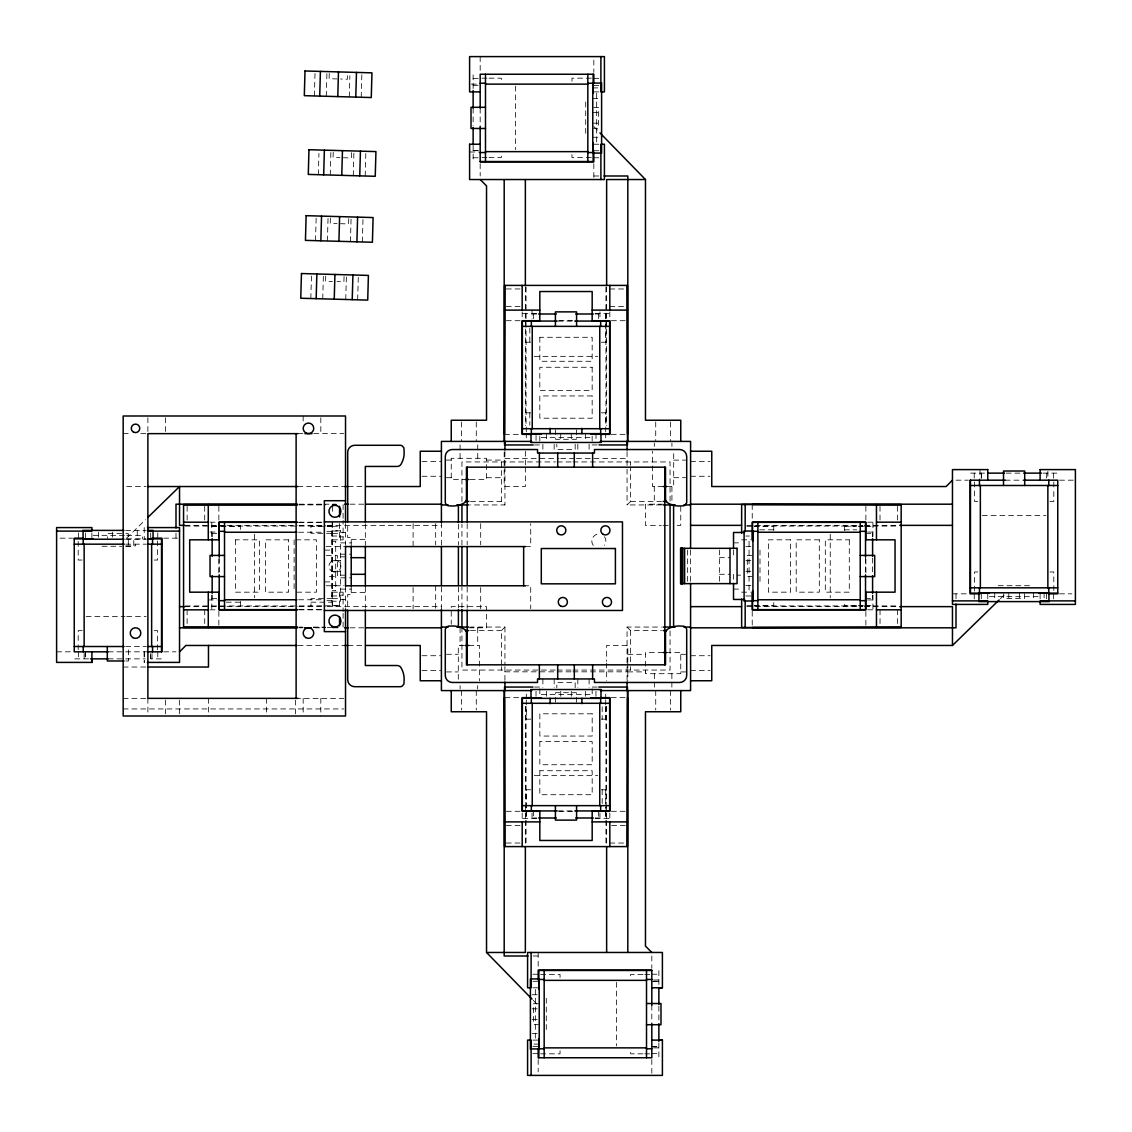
<?xml version="1.0" encoding="UTF-8"?>
<svg xmlns="http://www.w3.org/2000/svg" width="1132" height="1132" viewBox="0 0 1132 1132"><rect width="100%" height="100%" fill="white"/><g stroke="black" fill="none" stroke-linecap="round" stroke-linejoin="round"><path stroke-width="0.75" stroke-dasharray="5 3.75" d="M460.073 458.304L460.073 451.541M460.073 449.857L460.073 443.107M461.941 627.057L461.941 670.059L555.529 670.059M461.941 607.87L461.941 586.928M461.941 545.072L461.941 524.13M461.941 501.504L461.941 461.941L555.529 461.941M477.718 458.304L477.718 451.541M477.718 449.857L477.718 443.107M654.296 446.376L654.296 443.065M671.927 446.376L671.927 443.065M314.371 95.951L315.021 73.014M310.819 298.523L311.47 275.585M315.517 240.663L316.153 217.726M318.347 174.696L318.941 153.528M326.271 96.277L326.922 73.354M322.733 298.848L323.37 275.911M329.256 73.41L329.115 78.702L337.152 78.929M325.705 275.982L325.563 281.274L332.426 281.472M327.403 240.989L328.054 218.052M330.247 175.036L330.884 152.098M330.388 218.122L330.247 223.414L337.11 223.612M333.233 152.169L333.077 157.461L339.94 157.645M347.552 75.688L347.453 79.212L340.591 79.028M344.057 276.491L343.902 281.783L337.039 281.599M349.293 96.928L349.887 75.759M345.741 299.499L346.392 276.562M348.741 218.632L348.585 223.924L340.548 223.697M351.571 152.679L351.429 157.971L343.378 157.744M350.425 241.625L351.076 218.702M353.269 175.672L353.906 152.749M361.207 97.253L361.858 74.33M357.655 299.824L358.306 276.887M362.353 241.965L362.99 219.028M365.183 176.012L365.82 153.075M501.405 664.909L501.405 630.595L504.929 627.057L470.53 627.057M661.47 504.943L627.057 504.943L630.595 501.419L630.595 467.092M126.586 538.167L145.49 519.73M1000.377 598.743L1005.414 593.833M473.134 78.363L480.18 78.363M481.949 78.179L487.241 78.179M489.01 78.179L501.363 78.179L501.363 82.155M591.357 78.179L571.957 78.179L571.957 82.084M593.833 78.363L599.125 78.363M471.365 84.122L478.426 84.122M473.134 85.424L480.18 85.24M593.833 85.409L599.125 85.409M592.772 87.9L598.064 87.9M593.833 91.89L599.125 91.89M592.772 98.484L599.833 98.484M593.663 107.483L598.418 107.483L598.418 128.284L593.663 128.312M592.772 112.606L599.833 112.606M592.772 123.19L599.833 123.19M592.772 137.255L599.833 137.255M593.833 144.231L599.125 144.231M473.134 150.542L478.426 150.542M473.134 150.712L480.18 150.712M593.833 150.712L599.125 150.726M469.596 152.013L478.426 152.013M481.949 157.589L487.241 157.589M489.01 157.589L501.363 157.589L501.363 154.235M591.357 157.589L571.957 157.589L571.957 154.193M473.134 157.773L480.18 157.773M593.833 157.773L599.125 157.758M593.833 175.998L598.927 175.998M506.301 288.957L522.177 288.957M609.808 288.971L625.699 288.971M506.301 306.574L520.409 306.574M609.808 306.56L625.699 306.56M522.758 313.649L536.879 313.649M595.121 313.649L609.228 313.649M533.356 314.003L536.879 314.003M595.121 314.003L598.644 314.003M506.301 320.71L520.607 320.71M559.01 320.71L572.976 320.71M611.393 320.71L625.699 320.71M558.062 321.064L573.938 321.064M526.323 342.232L530.682 342.232M601.318 342.232L605.662 342.232L605.705 322.818M534.233 356.354L597.767 356.354M526.323 412.826L530.682 412.826M601.318 412.826L605.662 412.826L605.705 425.179M123.176 433.641L130.222 433.641M140.821 433.641L146.113 433.641M297.872 433.641L303.164 433.641M313.762 433.641L343.76 433.641M504.532 434.348L520.762 434.348M611.223 434.348L627.114 434.348M541.294 437.532L590.706 437.532M534.53 444.947L539.822 444.947M592.163 444.947L597.512 444.947M504.943 458.403L559.024 458.403M560.764 458.403L574.716 458.403M576.471 458.403L627.057 458.403M446.333 460.073L451.243 460.073M486.534 460.073L504.193 460.073M673.696 460.116L685.525 460.116M421.995 461.502L441.409 461.502M690.591 461.502L710.005 461.502M557.284 461.941L571.236 461.941M572.976 461.941L670.059 461.941L670.059 504.943M970.704 473.134L986.764 473.134M1006.164 473.134L1023.823 473.134M1043.053 473.134L1057.175 473.134M421.995 476.275L441.409 476.275M690.591 476.275L710.005 476.275M446.333 477.718L451.243 477.718M486.534 477.704L504.193 477.704M673.696 477.676L685.525 477.676M467.205 479.487L451.243 479.487L451.243 458.304L486.534 458.304L486.534 479.487L468.959 479.487M955.988 480.18L968.355 480.18M1005.202 480.18L1023.823 480.18M1059.524 480.18L1075.4 480.18M126.699 486.534L146.113 486.534M297.872 486.534L344.68 486.534M348.203 486.534L364.009 486.534M663.111 486.534L652.513 486.534L652.513 451.243M666.55 486.534L673.696 486.534L673.696 451.243M470.516 501.405L501.405 501.405L504.943 504.943L470.53 504.943M630.595 501.419L661.484 501.419M977.765 501.363L974.44 501.363L974.411 489.01M1049.845 501.363L1053.779 501.363L1053.821 489.01M299.032 504.193L328.917 504.193M350.014 504.193L364.08 504.193M663.111 504.193L645.466 504.193L645.466 525.361L661.343 525.361M299.287 504.532L325.563 504.532M299.216 504.886L325.521 504.886M982.35 515.485L1045.883 515.485M210.043 522.192L217.103 522.192M299.287 522.192L322.026 522.192M867.636 522.177L874.696 522.177M298.636 522.361L323.342 522.361M184.799 525.361L209.406 525.361M211.16 525.361L225.226 525.361M226.98 525.361L297.291 525.361M299.046 525.361L325.408 525.361M327.162 525.361L441.409 525.361M663.111 525.361L668.404 525.361M677.219 525.361L680.757 525.361L680.757 504.193M746.837 525.361L862.839 525.361M864.593 525.361L897.987 525.361M185.323 526.069L209.859 526.069M211.613 526.069L297.461 526.069M299.216 526.069L325.507 526.069M327.261 526.069L332.511 526.069M753.983 526.055L862.626 526.055M864.381 526.055L897.662 526.055M211.811 526.295L218.858 526.295M220.981 526.295L240.394 526.295L240.394 530.682M332.157 526.295L310.989 526.295L310.989 533.313L332.157 533.356M332.511 526.309L339.572 526.309M746.936 526.295L752.228 526.295M754.351 526.295L773.764 526.295M844.345 526.295L856.698 526.295M858.466 526.295L863.758 526.295M865.881 526.295L872.942 526.295M759.643 529.818L773.764 529.818M844.345 529.818L856.698 529.818M125.61 530.399L146.283 530.399M332.511 531.007L339.572 531.007M326.865 531.332L332.157 531.332M210.043 532.054L217.103 532.054M867.636 532.054L876.465 532.054M298.636 532.238L323.342 532.238M340.633 532.493L347.694 532.493M211.811 533.356L219.212 533.356M332.511 533.356L339.572 533.342M865.881 533.356L872.942 533.356M121.874 533.582L107.483 533.582L107.483 538.337M125.85 533.582L128.284 533.582L128.312 546.289M93.178 535.337L124.945 535.337M126.713 535.337L142.59 535.337L142.59 538.874M331.803 536.016L340.633 536.016M745.875 536.044L749.412 536.044M339.572 536.865L343.095 536.865M60.095 538.167L72.476 538.167M163.645 538.167L179.535 538.167M126.713 538.874L146.042 538.874M125.61 539.228L146.283 539.228M351.217 539.356L365.339 539.341M295.82 539.837L316.366 539.837L316.366 592.178L295.82 592.178M332.511 539.837L343.095 539.837L343.095 520.423M741.644 539.822L750.459 539.822M332.157 541.294L335.695 541.294L335.695 590.706L332.157 590.706M340.633 542.879L351.217 542.879M733.522 542.865L740.583 542.865M125.68 544.167L146.453 544.167M125.794 545.935L135.529 545.935L135.529 544.167M102.05 546.289L121.803 546.289M125.765 546.289L133.746 546.289L133.774 539.228M326.115 546.586L345.529 546.586M525.531 546.586L530.71 546.586L530.71 523.649M745.875 546.629L752.936 546.629M324.743 550.124L331.803 550.124M340.633 554.171L351.217 554.171M326.341 555.6L337.449 555.586L337.449 576.4L326.341 576.429M752.058 555.571L747.29 555.571L747.29 576.4L752.058 576.4M340.633 556.817L347.694 556.817M719.4 557.68L729.999 557.68M82.084 560.043L78.221 560.043L78.179 540.643M154.193 560.043L157.56 560.043L157.589 540.643M337.449 560.368L340.633 560.368M331.803 560.722L340.633 560.722M745.875 560.694L752.936 560.694M331.803 571.306L340.633 571.306M745.875 571.278L752.936 571.278M337.449 571.66L340.633 571.66M977.807 571.957L974.44 571.957L974.411 591.357M1049.916 571.957L1053.779 571.957L1053.821 591.357M719.4 574.278L729.999 574.278M340.633 575.169L347.694 575.169M737.059 575.155L740.583 575.155M340.633 577.815L351.217 577.815M324.743 581.89L331.803 581.89M331.803 585.371L340.633 585.371M745.875 585.4L752.936 585.4M326.115 585.768L343.76 585.768M523.649 585.768L530.71 585.768L530.71 608.705M998.254 585.711L1029.95 585.711M340.633 589.107L351.217 589.107M733.522 589.093L740.583 589.093M332.511 592.178L343.095 592.178L343.095 611.591M741.644 592.163L750.459 592.163M351.217 592.63L365.339 592.63M952.465 593.833L968.355 593.833M1059.524 593.833L1071.905 593.833M339.572 595.121L343.095 595.121M331.803 595.956L340.633 595.956M745.875 595.984L752.936 595.984M989.41 596.663L1038.822 596.663M211.811 598.644L218.858 598.644M332.157 598.644L310.989 598.644L310.989 605.677M332.511 598.644L339.572 598.658M865.527 598.644L872.942 598.644M340.633 599.479L347.694 599.479M298.636 599.762L323.342 599.762M208.274 599.946L217.103 599.946M867.636 599.946L874.696 599.946M326.865 600.668L332.157 600.668M226.273 602.182L240.394 602.182M310.989 602.182L332.157 602.182M332.511 605.705L339.572 605.705M746.936 605.691L752.228 605.691M754.351 605.705L773.764 605.705L773.764 601.318M856.698 605.705L844.345 605.705L844.345 601.318M858.466 605.705L863.758 605.705M865.881 605.705L872.942 605.705M185.323 605.945L209.859 605.945M211.613 605.945L297.461 605.945M299.216 605.945L339.572 605.705M753.983 605.931L862.626 605.931M864.381 605.931L897.662 605.931M184.799 606.639L209.406 606.639M211.16 606.639L225.226 606.639M226.98 606.639L297.291 606.639M299.046 606.639L325.408 606.639M327.162 606.639L441.409 606.639M746.837 606.639L862.839 606.639M864.593 606.639L897.987 606.639M298.636 609.639L323.342 609.639M210.043 609.823L217.103 609.823M299.287 609.823L322.026 609.823M867.636 609.808L874.696 609.808M86.117 616.515L124.945 616.515M126.713 616.515L146.127 616.515M299.216 627.114L302.796 627.114M313.281 627.114L325.521 627.114M627.057 680.36L627.057 627.057L661.47 627.057M299.287 627.468L302.81 627.468M313.281 627.468L325.563 627.468M327.261 627.468L332.511 627.468M299.046 627.807L302.555 627.807M314.866 627.807L325.408 627.807M350.014 627.807L364.08 627.807M468.889 627.807L486.534 627.807L486.534 606.639L451.243 606.639L451.243 624.284M82.155 630.637L78.221 630.637L78.179 642.99M154.235 630.637L157.56 630.637L157.589 642.99M470.516 630.595L501.405 630.595M627.057 627.057L630.595 630.595L661.484 630.595M298.084 645.466L344.468 645.466M347.991 645.466L363.853 645.466M464.474 645.466L458.304 645.466L458.304 680.757M468.889 645.466L479.487 645.466L479.487 680.757M125.68 646.514L146.453 646.514M56.6 651.82L72.476 651.82M108.177 651.82L148.773 651.82M163.645 651.82L176.012 651.82M663.041 652.513L645.466 652.513L645.466 673.696L680.757 673.696L680.757 652.513L664.795 652.513M446.475 654.282L458.304 654.282M627.807 654.324L645.466 654.324M680.757 654.296L685.667 654.296M421.995 655.725L441.409 655.725M690.591 655.725L710.005 655.725M74.825 658.866L88.947 658.866M108.177 658.866L145.236 658.866M161.296 658.866L150.712 658.866L150.712 651.82M125.836 660.989L128.468 660.989L128.482 646.514M123.176 667.031L145.802 667.031M557.269 670.059L571.236 670.059M572.976 670.059L670.059 670.059L670.059 630.496M421.995 670.498L441.409 670.498M690.591 670.498L710.005 670.498M446.475 671.927L458.304 671.927M504.929 671.828L555.529 671.828M557.269 671.828L571.236 671.828M572.976 671.828L627.057 671.828M627.807 671.884L645.466 671.884M680.757 671.927L685.667 671.927M534.488 687.053L539.837 687.053M592.178 687.053L597.47 687.053M541.294 694.468L590.706 694.468M504.886 697.652L520.777 697.652M611.238 697.652L627.468 697.652M123.176 698.359L146.113 698.359M295.551 698.359L343.76 698.359M123.176 708.943L343.76 708.943M530.682 719.174L526.338 719.174L526.295 706.821M601.318 719.174L605.677 719.174M534.233 775.646L597.767 775.646M530.682 789.768L526.338 789.768L526.295 809.182M601.318 789.768L605.677 789.768M558.062 810.937L573.938 810.937M506.301 811.29L520.607 811.29M559.024 811.29L572.99 811.29M611.393 811.29L625.699 811.29M533.356 817.997L536.879 817.997M595.121 817.997L598.644 817.997M522.772 818.351L536.879 818.351M595.121 818.351L609.242 818.351M506.301 825.44L522.192 825.44M611.591 825.426L625.699 825.426M506.301 843.029L522.192 843.029M609.823 843.043L625.699 843.043M533.073 956.002L538.167 956.002M532.875 974.242L538.167 974.228M651.82 974.228L658.866 974.228M540.643 974.411L560.043 974.411L560.043 977.807M642.99 974.411L630.637 974.411L630.637 977.765M644.759 974.411L650.051 974.411M653.574 979.987L662.404 979.987M532.875 981.288L538.167 981.288M651.82 981.288L658.866 981.288M653.574 981.458L658.866 981.458M532.875 987.769L538.167 987.769M532.167 994.745L539.228 994.745M538.337 1003.688L533.582 1003.702L533.582 1024.517L538.337 1024.517M532.167 1008.81L539.228 1008.81M532.167 1019.394L539.228 1019.394M532.167 1033.516L539.228 1033.516M532.875 1040.11L538.167 1040.11M533.936 1044.1L539.228 1044.1M532.875 1046.591L538.167 1046.591M651.82 1046.576L658.866 1046.576M651.82 1046.76L658.866 1046.76M653.574 1047.878L660.635 1047.878M532.875 1053.637L538.167 1053.637M651.82 1053.637L658.866 1053.637M540.643 1053.821L560.043 1053.821L560.043 1049.916M642.99 1053.821L630.637 1053.821L630.637 1049.845M644.759 1053.821L650.051 1053.821M593.833 126.586L598.743 131.623M533.257 1000.377L538.167 1005.414M1053.637 473.134L1053.637 480.18M1053.821 481.949L1053.821 487.241M1053.637 593.833L1053.637 599.125M1047.878 471.365L1047.878 478.426M1046.76 473.134L1046.576 480.18M1046.591 593.833L1046.591 599.125M1044.1 592.772L1044.1 598.064M1040.11 593.833L1040.11 599.125M1033.516 592.772L1033.516 599.833M1024.517 593.663L1024.517 598.418L1003.716 598.418L1003.688 593.663M1019.394 592.772L1019.394 599.833M1008.81 592.772L1008.81 599.833M994.745 592.772L994.745 599.833M987.769 593.833L987.769 599.125M981.458 473.134L981.458 478.426M981.288 473.134L981.288 480.18M981.288 593.833L981.274 599.125M979.987 469.596L979.987 478.426M974.411 481.949L974.411 487.241M974.228 473.134L974.228 480.18M974.228 593.833L974.242 599.125M956.002 593.833L956.002 598.927M897.634 506.301L897.634 522.177M897.605 609.808L897.605 625.699M880.003 506.301L880.003 520.409M880.031 609.808L880.031 625.699M872.942 522.758L872.942 536.879M872.942 595.121L872.942 609.228M872.588 533.356L872.588 536.879M872.588 558.062L872.588 573.938M872.588 595.121L872.588 598.644M865.881 506.301L865.881 520.607M865.881 559.01L865.881 572.976M865.881 611.393L865.881 625.699M865.527 558.062L865.527 573.938M844.345 526.323L844.345 530.682M830.237 534.233L830.237 597.767M773.764 526.323L773.764 530.682M759.997 550.152L759.997 581.834M752.228 504.532L752.228 520.762M752.228 611.223L752.228 627.114M749.059 541.294L749.059 590.706M733.522 550.01L733.522 557.68M733.522 574.278L733.522 582.018M719.4 550.01L719.4 583.631M690.591 550.11L690.591 581.89M687.633 550.095L687.633 581.862M671.927 486.534L671.927 504.193M671.87 673.696L671.87 680.459M671.87 682.143L671.87 688.893M670.498 421.995L670.498 441.409M670.498 690.591L670.498 710.005M658.866 970.704L658.866 986.764M658.866 1006.164L658.866 1023.823M658.866 1043.053L658.866 1057.175M655.725 421.995L655.725 441.409M655.725 690.591L655.725 710.005M654.282 486.534L654.282 504.193M654.353 673.696L654.353 680.459M654.353 682.143L654.353 688.893M651.82 955.988L651.82 968.355M651.82 1005.202L651.82 1023.823M651.82 1059.524L651.82 1075.4M630.595 461.941L630.595 465.365M630.595 630.595L630.595 664.909M630.595 666.635L630.595 670.059M627.807 662.22L627.807 645.466L606.639 645.466L606.639 661.343M627.807 663.111L627.807 680.757M627.057 451.611L627.057 504.943M616.515 982.35L616.515 1045.883M609.808 311.88L609.808 318.941M609.823 813.059L609.823 820.12M606.639 286.75L606.639 311.342M606.639 313.111L606.639 327.162M606.639 328.931L606.639 425.59M606.639 663.111L606.639 680.757M606.639 706.41L606.639 803.069M606.639 804.838L606.639 818.889M606.639 820.658L606.639 845.25M605.931 287.16L605.931 311.696M605.931 313.451L605.931 425.59M605.945 706.41L605.945 818.549M605.945 820.304L605.945 844.84M605.705 313.649L605.705 320.71M605.705 426.948L605.705 432.24M605.691 434.348L605.691 437.886M605.705 694.114L605.705 697.652M605.705 699.76L605.705 705.052M605.705 706.821L605.705 719.174M605.705 789.768L605.705 809.182M605.705 811.29L605.705 818.351M602.182 706.821L602.182 719.174M602.182 789.768L602.182 803.876M599.946 311.88L599.946 318.941M599.946 813.059L599.946 821.889M598.644 313.649L598.644 321.064M598.644 811.29L598.644 818.351M596.663 93.178L596.663 142.59M595.984 433.641L595.984 440.702M595.956 691.298L595.956 696.59M593.833 60.095L593.833 72.476M593.833 163.645L593.833 179.535M592.163 436.117L592.163 443.178M592.178 688.822L592.178 695.883M589.107 444.239L589.107 453.055M589.107 678.945L589.107 687.761M585.711 102.05L585.711 133.746M585.4 433.641L585.4 440.702M585.371 691.298L585.371 698.359M577.815 444.239L577.815 453.055M577.815 678.945L577.815 687.761M576.4 429.764L576.4 439.301L555.6 439.301L555.571 429.764M576.429 702.236L576.429 692.699L555.6 692.699L555.6 702.236M575.169 444.239L575.169 449.531L556.831 449.531L556.817 444.239M575.169 687.761L575.169 682.469L556.831 682.469L556.817 687.761M571.278 433.641L571.278 440.702M571.306 691.298L571.306 698.359M560.694 433.641L560.694 440.702M560.722 691.298L560.722 698.359M554.171 444.239L554.171 453.055M554.171 678.945L554.171 687.761M546.629 433.641L546.629 440.702M546.6 691.298L546.6 698.359M546.289 998.254L546.289 1029.95M542.879 444.239L542.879 453.055M542.879 678.945L542.879 687.761M539.822 436.117L539.822 443.178M539.837 688.822L539.837 695.883M538.167 952.465L538.167 968.355M538.167 1059.524L538.167 1071.905M536.044 435.41L536.044 440.702M536.016 691.298L536.016 698.359M535.337 989.41L535.337 1038.822M533.356 313.649L533.356 320.71M533.356 810.937L533.356 818.351M532.054 310.111L532.054 318.941M532.054 813.059L532.054 820.12M529.818 328.124L529.818 342.232M529.818 412.826L529.818 425.179M526.295 434.348L526.295 437.886M526.309 694.114L526.309 697.652M526.295 699.76L526.295 705.052M526.295 811.29L526.295 818.351M526.055 287.16L526.055 311.696M526.055 313.451L526.055 425.59M526.295 426.948L526.295 432.24M526.069 706.41L526.069 818.549M526.069 820.304L526.069 844.84M525.361 286.75L525.361 311.342M525.361 313.111L525.361 327.162M525.361 328.931L525.361 425.59M525.361 451.243L525.361 465.365M525.361 467.134L525.361 486.534L504.193 486.534L504.193 451.243M525.361 706.41L525.361 803.069M525.361 804.838L525.361 818.889M525.361 820.658L525.361 845.25M522.177 311.88L522.177 318.941M522.192 813.059L522.192 820.12M515.485 86.117L515.485 149.65M504.943 451.611L504.943 465.379M504.943 467.092L504.943 504.943M504.929 627.057L504.929 664.909M504.929 666.621L504.929 680.36M501.405 461.941L501.405 468.804M501.405 470.516L501.405 501.405M501.405 666.635L501.405 670.059M480.69 523.649L480.69 544.817M480.69 587.536L480.69 608.705M480.18 56.6L480.18 72.476M480.18 108.177L480.18 126.798M480.18 163.645L480.18 176.012M477.718 627.807L477.718 645.466M477.676 685.667L477.676 688.949M476.275 421.995L476.275 441.409M476.275 690.591L476.275 710.005M473.134 74.825L473.134 88.947M473.134 108.177L473.134 125.836M473.134 145.236L473.134 161.296M467.176 523.649L467.176 544.817M467.176 587.183L467.176 608.351M461.502 421.995L461.502 441.409M461.502 690.591L461.502 710.005M460.073 627.807L460.073 645.466M460.116 685.667L460.116 688.949M458.403 524.13L458.403 545.072M458.403 586.928L458.403 607.87M441.409 522.701L441.409 545.072M441.409 586.928L441.409 609.299M435.664 523.649L435.664 544.817M435.664 585.768L435.664 608.705M413.109 523.649L413.109 546.586M413.109 587.536L413.109 608.705M365.339 523.734L365.339 545.299M365.339 586.97L365.339 608.238M351.217 545.299L351.217 537.53L347.694 537.53L347.694 523.621M351.217 586.885L351.217 594.456L347.694 594.442L347.694 606.625M345.529 523.409L345.529 544.817M345.529 587.183L345.529 607.205M343.095 504.532L343.095 518.654M343.095 613.346L343.095 627.468M339.572 523.508L339.572 539.837M339.572 592.178L339.572 608.408M332.511 506.301L332.511 511.947M332.511 522.192L332.511 608.068M332.157 522.361L332.157 609.639M320.823 417.765L320.823 433.641M320.823 698.359L320.823 716.004M303.164 415.996L303.164 421.288M303.164 698.359L303.164 714.235M295.551 700.114L295.551 716.004M294.108 539.837L294.108 592.178M266.445 698.359L266.445 714.235M254.516 534.233L254.516 597.767M240.394 601.318L240.394 605.677M219.212 558.062L219.212 573.938M218.858 506.301L218.858 520.607M218.858 559.024L218.858 572.99M218.858 611.393L218.858 625.699M212.165 533.356L212.165 536.879M212.165 595.121L212.165 598.644M211.811 522.772L211.811 536.879M211.811 595.121L211.811 609.242M208.458 698.359L208.458 716.004M204.708 506.301L204.708 522.192M204.736 609.823L204.736 625.699M187.134 506.301L187.134 522.192M187.105 609.823L187.105 625.699M179.351 700.114L179.351 716.004M175.998 533.073L175.998 538.167M165.527 417.765L165.527 431.886M165.527 700.114L165.527 714.235M157.773 532.875L157.773 538.167M157.773 651.82L157.773 658.866M157.589 644.759L157.589 650.051M152.013 653.574L152.013 662.404M150.712 532.875L150.712 538.167M150.542 653.574L150.542 658.866M147.882 417.765L147.882 431.886M147.882 698.359L147.896 714.235M144.245 651.82L144.245 662.404M144.231 527.583L144.231 538.167M144.231 651.82L144.231 662.404M137.255 530.399L137.255 539.228M112.606 532.167L112.606 537.459M98.484 532.167L98.484 539.228M91.89 532.875L91.89 538.167M85.409 532.875L85.409 538.167M85.424 651.82L85.424 658.866M85.24 651.82L85.24 658.866M84.122 653.574L84.122 660.635M78.363 532.875L78.363 538.167M78.363 651.82L78.363 658.866M78.179 644.759L78.179 650.051M604.417 536.766A7.061 7.061 0 0 1 604.488 545.355M593.281 545.44A7.061 7.061 0 0 1 597.88 534.106M235.442 539.822L235.442 592.178L259.426 592.178L259.426 539.837L235.442 539.822M539.837 770.722L539.822 794.706L592.178 794.706L592.178 770.722L539.837 770.722M539.837 741.616L539.837 764.737L592.178 764.737L592.178 741.616L539.837 741.616M539.822 337.294L539.822 361.278L592.163 361.278L592.178 337.294L539.822 337.294M592.163 367.263L592.163 390.384L539.822 390.384L539.822 367.263L592.163 367.263M849.297 539.822L849.297 592.178L825.313 592.163L825.313 539.822L849.297 539.822M592.163 395.945L539.822 395.945L539.822 418.203L592.163 418.203L592.163 395.945M340.633 530.809L331.803 530.809L331.803 601.205L340.633 601.219L340.633 530.809M288.547 539.837L265.426 539.837L265.426 592.178L288.547 592.178L288.547 539.837M790.631 539.822L768.387 539.822L768.387 592.163L790.631 592.163L790.631 539.822M819.313 539.822L796.192 539.822L796.192 592.163L819.313 592.163L819.313 539.822M592.178 713.797L539.837 713.797L539.837 736.055L592.178 736.055L592.178 713.797M331.294 570.938A6 6 0 0 0 340.888 566.948A6 6 0 0 0 332.624 560.637A6 6 0 0 0 331.294 570.938"/><path stroke-width="1.5" d="M461.941 627.057L461.941 609.61M461.941 585.187L461.941 546.813M461.941 522.39L461.941 504.943M319.719 96.093L320.413 71.401M316.168 298.664L316.861 273.972M320.851 240.805L321.545 216.113M323.681 174.852L324.375 150.16M337.789 96.602L338.482 71.91M334.237 299.173L334.93 274.482M338.921 241.314L339.614 216.608M341.765 175.361L342.458 150.655M355.773 97.097L356.467 72.406M352.222 299.669L352.915 274.977M356.92 241.809L357.599 217.118M359.75 175.856L360.443 151.164M179.535 651.82L185.889 645.466L296.895 645.466M952.465 480.18L946.111 486.534L711.759 486.534L711.759 451.243L690.591 451.243M148.023 517.267L179.535 486.534L179.535 525.361L184.799 525.361M690.591 680.757L711.759 680.757L711.759 645.466L952.465 645.466L999.103 599.974M593.833 83.075L600.894 83.075M480.18 83.216L485.487 83.216M587.833 83.216L593.126 83.216M485.487 84.136L587.833 84.136M480.18 91.89L469.596 91.89L469.596 56.6L604.417 56.6L604.417 91.89L600.894 91.89L600.894 56.6M485.487 107.299L471.011 107.299L471.011 128.468L485.487 128.482M469.596 144.245L480.18 144.231M485.487 151.646L587.833 151.646M480.18 152.551L485.487 152.551M587.833 152.551L593.126 152.551M593.833 153.061L600.894 153.061M480.18 161.536L593.126 161.536L593.126 142.59M604.021 175.998L627.807 175.998L627.807 441.409M680.757 441.409L680.757 420.241L645.466 420.241L645.466 179.535L606.639 179.535L606.639 284.981M504.532 310.111L539.822 310.111M592.163 310.111L627.468 310.111M538.648 314.003L556.293 314.003M575.707 314.003L593.352 314.003M557.17 321.064L522.361 321.064L522.361 433.995L541.294 433.995M574.815 321.064L609.639 321.064L609.639 433.995L590.706 433.995M522.361 326.356L609.639 326.356M522.361 428.703L609.639 428.703M297.872 433.641L147.882 433.641L147.882 698.359L298.013 698.359M304.933 433.641L311.993 433.641M530.795 433.641L601.191 433.641M504.532 434.348L504.886 285.406M531.799 434.348L522.177 434.348L522.177 320.71L539.822 320.71L539.822 291.532L592.178 291.532L592.163 320.71L609.808 320.71L609.808 434.348L600.201 434.348M627.468 434.348L627.114 285.406M531.587 441.409L441.409 441.409L441.409 522.39M600.201 441.409L690.591 441.409L690.591 548.553M530.795 442.471L601.191 442.471M533.158 444.947L504.532 444.947L504.532 285.406L627.468 285.406L627.468 444.947L599.04 444.947M441.409 451.243L420.241 451.243L420.241 486.534L365.763 486.534M987.769 469.596L952.465 469.596L952.465 604.417L987.769 604.417L987.769 600.894L952.465 600.894M1040.11 469.596L1075.4 469.596L1075.4 604.417L1040.11 604.417L1040.11 600.894L1075.4 600.894M988.519 473.134L1004.409 473.134M1023.823 473.134L1041.468 473.134M465.365 479.487L468.889 479.487M1005.287 480.18L970.124 480.18L970.124 593.833L980.071 593.833M1023.823 480.18L1057.755 480.18L1057.755 593.833L1048.543 593.833M970.464 485.487L1057.755 485.487M147.882 486.534L297.872 486.534M344.68 486.534L348.203 486.534M663.041 486.534L666.635 486.534M345.529 500.712L324.346 500.712L324.346 631.642L345.529 631.642M465.365 501.405L468.804 501.405M663.196 501.419L666.635 501.419M297.291 504.193L175.998 504.193L175.998 527.979M344.751 504.193L348.26 504.193M365.834 504.193L441.409 504.193M690.591 504.193L952.465 504.193M297.56 504.532L183.568 504.532L183.568 627.468L297.56 627.468M332.567 504.532L336.077 504.532M183.568 504.886L297.546 504.886M441.409 504.943L448.258 504.943M456.804 504.943L468.818 504.943M663.182 504.943L675.196 504.943M683.742 504.943L690.591 504.943M901.171 504.886L752.228 504.532M324.346 521.88L622.473 521.88L622.473 610.473L324.346 610.473M183.568 522.192L208.274 522.192M297.546 522.192L218.858 522.192L218.858 539.837L189.695 539.822L189.695 592.178L218.858 592.178L218.858 609.823L297.546 609.823M876.465 522.177L901.171 522.177M296.867 522.361L219.212 522.361L219.212 557.185M690.591 525.361L741.559 525.361M899.742 525.361L952.465 525.361M147.485 527.583L179.535 527.583L179.535 662.404L147.358 662.404M82.707 530.399L123.912 530.399M147.641 530.399L153.089 530.399M56.6 531.106L91.89 531.106L91.89 527.583L56.6 527.583L56.6 662.404L91.89 662.404L91.89 651.82M147.768 531.106L179.535 531.106M745.167 531.007L752.228 531.007M219.212 531.332L224.518 531.332M752.582 531.332L757.874 531.332M860.235 531.332L865.527 531.332M224.518 532.238L296.867 532.238M757.874 532.238L860.235 532.238M744.106 532.479L733.522 532.479L733.522 548.511M83.457 538.167L74.245 538.167L74.245 651.82L108.177 651.82M151.929 538.167L161.876 538.167L161.876 651.82L147.768 651.82M74.245 538.874L93.178 538.874M148.349 538.874L161.536 538.874L161.536 651.82M82.707 539.228L124.025 539.228M147.641 539.228L153.089 539.228M74.245 544.167L124.265 544.167M148.179 544.167L161.536 544.167M345.529 546.586L525.531 546.586M224.518 555.416L210.043 555.416L210.043 576.584L224.518 576.584M860.235 555.416L874.696 555.416L874.696 576.584L860.235 576.584M351.217 557.68L365.339 557.68M351.217 574.306L365.339 574.306M345.529 585.768L525.531 585.768M970.464 587.833L1057.755 587.833M978.911 592.772L1049.293 592.772M989.41 593.126L970.464 593.126L970.464 480.18M1038.822 593.126L1057.755 593.126M744.106 599.465L733.522 599.465L733.522 583.433M224.518 599.762L296.867 599.762M757.874 599.762L860.235 599.762M219.212 600.668L224.518 600.668M752.582 600.668L757.874 600.668M860.235 600.668L865.527 600.668M745.167 600.993L752.228 600.993M978.911 601.601L1049.293 601.601M179.535 606.639L184.799 606.639M690.591 606.639L741.559 606.639M899.742 606.639L952.465 606.639L952.465 645.466M296.867 609.639L219.212 609.639L219.212 574.83M183.568 609.823L208.274 609.823M876.465 609.808L901.171 609.808M183.568 627.114L297.546 627.114M441.409 627.057L448.258 627.057M456.804 627.057L468.818 627.057M663.182 627.057L675.196 627.057M683.742 627.057L690.591 627.057M901.171 627.114L752.228 627.468M332.567 627.468L337.817 627.468M179.535 627.807L297.291 627.807M304.324 627.807L311.342 627.807M344.751 627.807L348.26 627.807M365.834 627.807L441.409 627.807M690.591 627.807L956.002 627.807L956.002 604.021M465.365 630.595L468.804 630.595M663.196 630.595L666.635 630.595M344.468 645.466L347.991 645.466M365.608 645.466L420.241 645.466L420.241 680.757L441.409 680.757M465.365 645.466L468.959 645.466M74.245 646.514L124.067 646.514M148.179 646.514L161.536 646.514M663.111 652.513L666.635 652.513M90.532 658.866L108.177 658.866M124.067 660.989L107.299 660.989L107.299 646.514M147.542 667.031L208.472 667.031L208.472 645.466M532.96 687.053L504.532 687.053L504.532 846.594L627.468 846.594L627.468 687.053L598.842 687.053M530.809 689.529L601.205 689.529M531.799 690.591L441.409 690.591L441.409 609.61M600.413 690.591L690.591 690.591L690.591 583.447M504.532 697.652L504.886 846.594M531.799 697.652L522.192 697.652L522.192 811.29L539.837 811.29L539.822 840.468L592.178 840.468L592.178 811.29L609.823 811.29L609.823 697.652L600.201 697.652M627.468 697.652L627.114 846.594M541.294 698.005L522.361 698.005L522.361 810.937L557.185 810.937M590.706 698.005L609.639 698.005L609.639 810.937L574.83 810.937M530.809 698.359L601.205 698.359M522.361 703.297L609.639 703.297M522.361 805.644L609.639 805.644M538.648 817.997L556.293 817.997M575.707 817.997L593.352 817.997M504.532 821.889L539.837 821.889M592.178 821.889L627.468 821.889M451.243 690.591L451.243 711.759L486.534 711.759L486.534 952.465L525.361 952.465L525.361 847.019M527.979 956.002L504.193 956.002L504.193 690.591M651.82 970.464L538.874 970.464L538.874 989.41M531.106 978.939L538.167 978.939M538.874 979.449L544.167 979.449M646.514 979.449L651.82 979.449M544.167 980.354L646.514 980.354M658.866 987.755L662.404 987.755M651.82 987.769L662.404 987.769L662.404 952.465L527.583 952.465L527.583 987.769L531.106 987.769L531.106 952.465M646.514 1003.518L660.989 1003.518L660.989 1024.701L646.514 1024.701M651.82 1040.11L662.404 1040.11L662.404 1075.4L527.583 1075.4L527.583 1040.11L531.106 1040.11L531.106 1075.4M658.866 1040.124L662.404 1040.124M544.167 1047.864L646.514 1047.864M538.874 1048.784L544.167 1048.784M646.514 1048.784L651.82 1048.784M531.106 1048.925L538.167 1048.925M480.18 179.535L486.534 185.889L486.534 420.241L451.243 420.241L451.243 441.409M651.82 952.465L645.466 946.111L645.466 711.759L680.757 711.759L680.757 690.591M599.974 132.897L645.466 179.535M486.534 952.465L532.026 999.103M1048.925 593.833L1048.925 600.894M1048.784 480.18L1048.784 485.487M1048.784 587.833L1048.784 593.126M1047.864 485.487L1047.864 587.833M1040.124 469.596L1040.11 480.18M1024.701 485.487L1024.701 471.011L1003.532 471.011L1003.518 485.487M987.755 469.596L987.769 480.18M980.354 485.487L980.354 587.833M979.449 480.18L979.449 485.487M979.449 587.833L979.449 593.126M978.939 593.833L978.939 600.894M876.465 504.532L876.465 539.822M876.465 592.163L876.465 627.468M872.588 538.648L872.588 556.293M872.588 575.707L872.588 593.352M865.527 557.17L865.527 522.361L752.582 522.361L752.582 541.294M865.527 574.815L865.527 609.639L752.582 609.639L752.582 590.706M860.235 522.361L860.235 609.639M757.874 522.361L757.874 609.639M752.936 530.795L752.936 601.191M752.228 539.822L752.228 522.177L865.881 522.177L865.881 539.822L895.044 539.822L895.044 592.178L865.881 592.163L865.881 609.808L752.228 609.808L752.228 592.163M745.167 504.532L745.167 531.587M745.167 600.201L745.167 627.468M744.106 530.795L744.106 601.191M741.644 533.158L741.644 504.532L901.171 504.532L901.171 627.468L741.644 627.468L741.644 599.04M729.999 548.327L729.999 583.631M684.619 548.327L684.619 583.631M682.752 548.327L682.752 583.631M682.327 548.327L682.327 583.631M681.945 548.327L681.945 583.631M681.591 548.327L681.591 583.631M681.294 548.327L681.294 583.631M681.04 548.327L681.04 583.631M680.827 548.327L680.827 583.631M673.597 504.943L673.597 627.057M670.059 504.943L670.059 627.057M664.824 467.176L664.824 664.824M658.866 988.519L658.866 1004.409M658.866 1023.823L658.866 1041.468M651.82 1005.287L651.82 970.124L538.167 970.124L538.167 980.071M651.82 1023.823L651.82 1057.755L538.167 1057.755L538.167 1048.543M646.514 970.464L646.514 1057.755M627.807 690.591L627.807 952.465M627.057 441.409L627.057 449.97M627.057 682.03L627.057 690.591M609.808 285.406L609.808 310.111M609.823 821.889L609.823 846.594M606.639 847.019L606.639 952.465M601.601 82.707L601.601 153.089M600.894 179.535L600.894 144.231L604.417 144.231L604.417 179.535L469.596 179.535L469.596 144.231M600.993 434.348L600.993 441.409M600.993 690.591L600.993 697.652M600.668 321.064L600.668 326.356M600.668 428.703L600.668 433.995M600.668 698.005L600.668 703.297M600.668 805.644L600.668 810.937M599.762 326.356L599.762 428.703M599.762 703.297L599.762 805.644M593.833 83.457L593.833 74.245L480.18 74.245L480.18 108.177M593.833 151.929L593.833 161.876L480.18 161.876L480.18 126.713M593.126 74.245L593.126 93.178M592.772 82.707L592.772 153.089M592.63 453.055L592.63 467.176M592.63 664.824L592.63 678.945M587.833 74.245L587.833 161.536M581.876 428.349L581.876 433.641M581.89 698.359L581.89 703.651M576.584 326.356L576.584 311.88L555.416 311.88L555.416 326.356M576.584 805.644L576.584 820.12L555.416 820.12L555.416 805.644M574.292 453.055L574.292 467.176M574.306 664.824L574.306 678.945M557.694 453.055L557.694 467.176M557.694 664.824L557.694 678.945M550.124 698.359L550.124 703.651M550.11 428.349L550.11 433.641M544.167 970.464L544.167 1057.755M539.37 453.055L539.37 467.176M539.37 664.824L539.37 678.945M539.228 978.911L539.228 1049.293M538.874 1038.822L538.874 1057.755M532.238 326.356L532.238 428.703M532.238 703.297L532.238 805.644M531.332 321.064L531.332 326.356M531.332 428.703L531.332 433.995M531.332 698.005L531.332 703.297M531.332 805.644L531.332 810.937M531.007 434.348L531.007 441.409M531.007 690.591L531.007 697.652M530.399 978.911L530.399 1049.293M525.361 179.535L525.361 284.981M523.649 546.586L523.649 585.768M522.177 285.406L522.177 310.111M522.192 821.889L522.192 846.594M504.943 441.409L504.943 449.97M504.929 682.03L504.929 690.591M504.193 179.535L504.193 441.409M485.487 74.245L485.487 161.536M473.134 90.532L473.134 108.177M473.134 127.591L473.134 143.481M467.176 467.176L467.176 521.88M467.176 546.586L467.176 585.414M467.176 610.12L467.176 664.824M458.403 504.943L458.403 522.39M458.403 546.813L458.403 585.187M458.403 609.61L458.403 627.057M441.409 546.572L441.409 585.428M365.339 522.008L365.339 466.455L397.106 466.455A4.613 4.613 0 0 0 401.294 463.78A22.215 22.215 0 0 0 404.152 452.347L403.912 447.876L402.002 445.739A4.075 4.075 0 0 0 400.12 445.286L354.74 445.286A7.061 7.061 0 0 0 347.694 452.347L347.694 521.88M365.339 546.36L365.339 586.164M365.339 609.978L365.339 665.517L397.106 665.517A4.613 4.613 0 0 1 401.294 668.205A22.215 22.215 0 0 1 404.152 679.639L403.912 684.11L402.002 686.233A4.075 4.075 0 0 1 400.12 686.7L354.74 686.7A7.061 7.061 0 0 1 347.694 679.639L347.694 610.091M351.217 546.105L351.217 586.164M345.529 521.88L345.529 415.996L123.176 415.996L123.176 716.004L345.529 716.004L345.529 608.945M345.529 546.105L345.529 586.249M339.572 506.301L339.572 516.885M339.572 616.883L339.572 625.699M296.117 433.641L296.117 698.359M224.518 522.361L224.518 609.639M212.165 538.648L212.165 556.293M212.165 575.707L212.165 593.352M208.274 504.532L208.274 539.837M208.274 592.178L208.274 627.468M153.061 531.106L153.061 538.167M152.551 538.874L152.551 544.167M152.551 646.514L152.551 651.82M151.646 544.167L151.646 646.514M91.876 658.866L91.876 662.404M84.136 544.167L84.136 646.514M83.216 538.874L83.216 544.167M83.216 646.514L83.216 651.82M83.075 531.106L83.075 538.167M305.003 70.976L304.31 95.668L371.268 97.536L371.961 72.844L305.003 70.976M301.452 273.534L300.758 298.24L367.716 300.107L368.409 275.416L301.452 273.534M306.135 215.674L305.442 240.38L372.414 242.248L373.093 217.556L306.135 215.674M308.965 149.721L308.286 174.413L375.244 176.295L375.937 151.589L308.965 149.721M445.994 627.736L445.739 628.161A4.075 4.075 0 0 0 445.286 630.043L445.286 675.408A7.061 7.061 0 0 0 452.347 682.469L537.53 682.469L537.53 678.945L594.456 678.945L594.456 682.469L679.639 682.469A7.061 7.061 0 0 0 686.7 675.408L686.7 630.043A4.075 4.075 0 0 0 686.233 628.161L684.11 626.251L679.639 625.996A22.215 22.215 0 0 0 668.205 628.854A4.613 4.613 0 0 0 665.517 633.043L665.517 664.824L466.455 664.824L466.455 633.043A4.613 4.613 0 0 0 463.78 628.854A22.215 22.215 0 0 0 452.347 625.996L448.343 626.095L445.994 627.736M686.233 503.839L684.11 505.749L679.639 506.004A22.215 22.215 0 0 1 668.205 503.146A4.613 4.613 0 0 1 665.517 498.957L665.517 467.176L466.455 467.176L466.455 498.957A4.613 4.613 0 0 1 463.78 503.146A22.215 22.215 0 0 1 452.347 506.004L447.876 505.749L445.739 503.839A4.075 4.075 0 0 1 445.286 501.957L445.286 456.592A7.061 7.061 0 0 1 452.347 449.531L537.53 449.531L537.53 453.055L594.456 453.055L594.456 449.531L679.639 449.531A7.061 7.061 0 0 1 686.7 456.592L686.7 501.957A4.075 4.075 0 0 1 686.233 503.839M737.059 548.327L680.587 548.327L680.587 583.631L737.059 583.631L737.059 548.327M615.412 548.525L541.294 548.525L541.294 583.829L615.412 583.829L615.412 548.525M331.931 626.251A6 6 0 0 0 340.93 621.058A6 6 0 0 0 331.931 615.865A6 6 0 0 0 331.931 626.251M603.115 534.332A4.585 4.585 0 0 0 609.992 530.356A4.585 4.585 0 0 0 603.115 526.38A4.585 4.585 0 0 0 603.115 534.332M560.538 605.974A4.585 4.585 0 0 0 567.415 601.998A4.585 4.585 0 0 0 560.538 598.021A4.585 4.585 0 0 0 560.538 605.974M604.545 605.917A4.585 4.585 0 0 0 611.535 602.111A4.585 4.585 0 0 0 604.757 597.965A4.585 4.585 0 0 0 604.545 605.917M331.931 516.489A6 6 0 0 0 340.93 511.296A6 6 0 0 0 331.931 506.103A6 6 0 0 0 331.931 516.489M558.048 533.596A4.585 4.585 0 0 0 565.717 531.545A4.585 4.585 0 0 0 560.099 525.927A4.585 4.585 0 0 0 558.048 533.596M132.883 637.641A5.292 5.292 0 0 0 140.821 633.057A5.292 5.292 0 0 0 132.883 628.472A5.292 5.292 0 0 0 132.883 637.641M305.824 637.641A5.292 5.292 0 0 0 313.762 633.057A5.292 5.292 0 0 0 305.824 628.472A5.292 5.292 0 0 0 305.824 637.641M133.406 432.028A4.231 4.231 0 0 0 139.76 428.349A4.231 4.231 0 0 0 133.406 424.684A4.231 4.231 0 0 0 133.406 432.028M305.824 432.933A5.292 5.292 0 0 0 313.762 428.349A5.292 5.292 0 0 0 305.824 423.764A5.292 5.292 0 0 0 305.824 432.933"/></g></svg>
